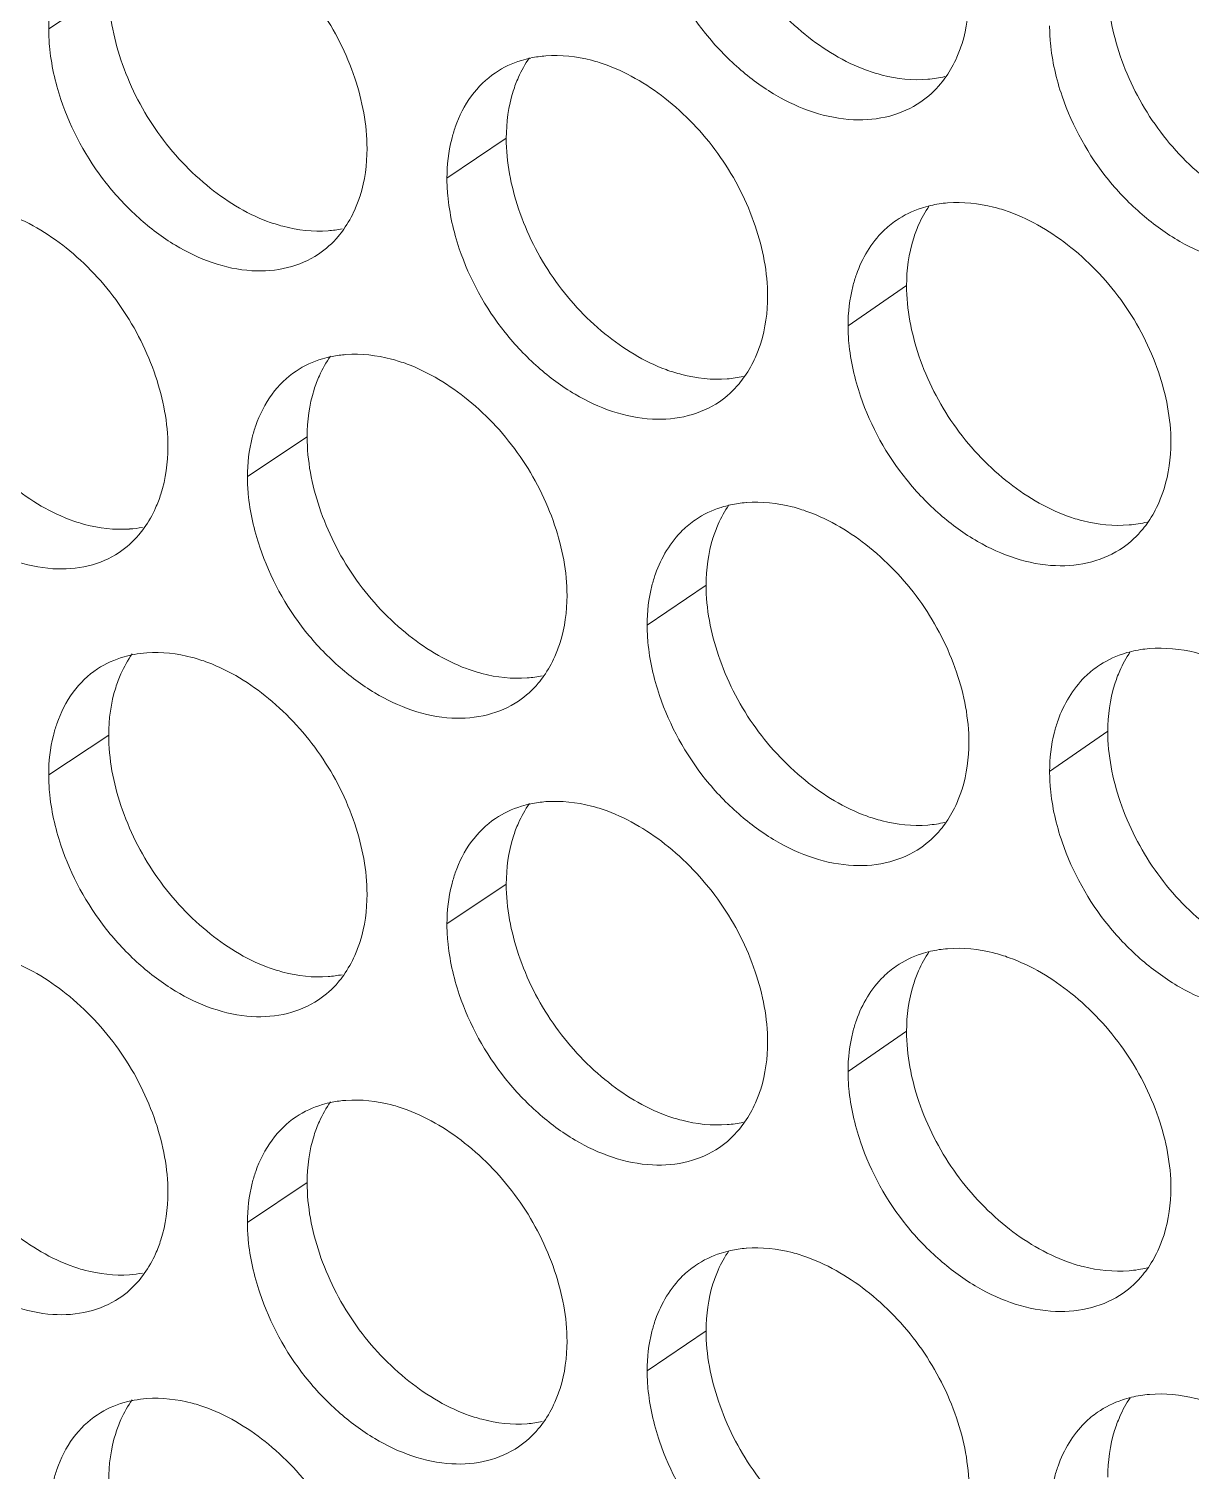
# Model space of a CAD drawing. Header units: millimetres. Extents: x 1177 to 4147, y 93 to 2194.
# Drawn here: x 2640.08 to 2652.35, y 985.82 to 1001.05 of the extents above; entities that cross this region are included whole.
import ezdxf

# ---------------------------------------------------------------- set-up
doc = ezdxf.new("R2010")
doc.units = ezdxf.units.MM
doc.header["$LTSCALE"] = 0.1
doc.layers.get('0').update_dxf_attribs({"lineweight": 13})
doc.layers.add('标注', color=251, linetype='Continuous', lineweight=9)

# ---------------------------------------------------------------- blocks, each defined once
blk = doc.blocks.new('02')
blk.add_open_spline([(4548.28, 1045.99), (4554.858, 1043.548), (4581.824, 1033.861), (4609.182, 1025.277), (4629.995, 1019.371)], degree=3, knots=[0, 0, 0, 0, 0.244897, 1, 1, 1, 1])
at = {"layer": '标注'}
for p, q in [((4541.875, 1021.931), (4540.97, 1021.333)), ((4547.872, 1019.683), (4546.977, 1019.081)), ((4553.91, 1017.462), (4553.027, 1016.856)), ((4544.868, 1015.179), (4543.968, 1014.579)), ((4550.886, 1012.944), (4549.997, 1012.34)), ((4541.875, 1010.681), (4540.97, 1010.083)), ((4541.875, 1010.681), (4540.97, 1010.083)), ((4556.945, 1010.738), (4556.068, 1010.13)), ((4547.872, 1008.433), (4546.977, 1007.831)), ((4547.872, 1008.433), (4546.977, 1007.831)), ((4553.91, 1006.212), (4553.027, 1005.606)), ((4553.91, 1006.212), (4553.027, 1005.606)), ((4544.868, 1003.929), (4543.968, 1003.329)), ((4550.886, 1001.694), (4549.997, 1001.09))]:
    blk.add_line(p, q, dxfattribs=at)
for centre, radius, start, end in [((4548.6, 1019.171), 1.76, 94.3009, 101.6849), ((4554.092, 1022.331), 1.763, 274.5012, 282.9601), ((4554.669, 1016.938), 1.776, 94.5239, 102.8809), ((4545.059, 1020.021), 1.738, 274.1654, 281.1515), ((4545.582, 1014.673), 1.752, 94.1885, 101.0843), ((4551.07, 1017.804), 1.755, 274.3898, 282.359), ((4551.629, 1012.426), 1.768, 94.4127, 102.2837), ((4542.068, 1015.515), 1.73, 274.0522, 280.545), ((4542.574, 1010.183), 1.743, 94.0754, 100.4818), ((4542.574, 1010.183), 1.743, 94.0754, 100.4818), ((4548.059, 1013.284), 1.746, 274.2779, 281.7562), ((4548.6, 1007.921), 1.76, 94.3009, 101.6849), ((4548.6, 1007.921), 1.76, 94.3009, 101.6849), ((4554.092, 1011.081), 1.763, 274.5012, 282.9601), ((4554.669, 1005.688), 1.776, 94.5239, 102.8809), ((4554.669, 1005.688), 1.776, 94.5239, 102.8809), ((4545.059, 1008.771), 1.738, 274.1654, 281.1515), ((4545.059, 1008.771), 1.738, 274.1654, 281.1515), ((4545.582, 1003.423), 1.752, 94.1885, 101.0843), ((4551.07, 1006.554), 1.755, 274.3898, 282.359), ((4551.07, 1006.554), 1.755, 274.3898, 282.359), ((4551.629, 1001.176), 1.768, 94.4127, 102.2837), ((4542.068, 1004.265), 1.73, 274.0522, 280.545), ((4542.574, 998.933), 1.743, 94.0754, 100.4818), ((4548.059, 1002.034), 1.746, 274.2779, 281.7562)]:
    blk.add_arc(centre, radius, start, end, dxfattribs=at)
for points, knots in [([(4550.886, 1024.194), (4550.886, 1023.835), (4551.032, 1023.088), (4551.549, 1022.067), (4552.323, 1021.228), (4552.969, 1020.832), (4553.305, 1020.71)], [0, 0, 0, 0, 0.241622, 0.501159, 0.760144, 1, 1, 1, 1]), ([(4545.772, 1019.529), (4545.772, 1019.889), (4545.626, 1020.636), (4545.112, 1021.658), (4544.343, 1022.501), (4543.701, 1022.902), (4543.368, 1023.027)], [0, 0, 0, 0, 0.241786, 0.501627, 0.760712, 1, 1, 1, 1]), ([(4550.184, 1022.528), (4550.338, 1022.072), (4550.695, 1021.422), (4551.358, 1020.732), (4552.068, 1020.207), (4552.881, 1019.917), (4553.652, 1019.988), (4553.984, 1020.134), (4554.126, 1020.232)], [0, 0, 0, 0, 0.280322, 0.420487, 0.555043, 0.793636, 0.899726, 1, 1, 1, 1]), ([(4541.093, 1022.102), (4541.073, 1022.043), (4540.999, 1021.794), (4540.97, 1021.531), (4540.97, 1021.333)], [0, 0, 0, 0, 0.239402, 1, 1, 1, 1]), ([(4556.945, 1021.988), (4556.945, 1021.629), (4557.093, 1020.882), (4557.613, 1019.863), (4558.393, 1019.028), (4559.043, 1018.636), (4559.38, 1018.515)], [0, 0, 0, 0, 0.241314, 0.500547, 0.759571, 1, 1, 1, 1]), ([(4541.875, 1021.931), (4541.875, 1021.572), (4542.02, 1020.824), (4542.531, 1019.801), (4543.296, 1018.956), (4543.936, 1018.555), (4544.269, 1018.43)], [0, 0, 0, 0, 0.24209, 0.502088, 0.761013, 1, 1, 1, 1]), ([(4554.668, 1020.905), (4554.698, 1020.973), (4554.808, 1021.266), (4554.85, 1021.582), (4554.85, 1021.819)], [0, 0, 0, 0, 0.238095, 1, 1, 1, 1]), ([(4540.97, 1021.333), (4540.97, 1021.247), (4540.987, 1020.886), (4541.068, 1020.53), (4541.154, 1020.27)], [0, 0, 0, 0, 0.239627, 1, 1, 1, 1]), ([(4556.068, 1021.38), (4556.068, 1021.293), (4556.086, 1020.933), (4556.167, 1020.578), (4556.256, 1020.318)], [0, 0, 0, 0, 0.239836, 1, 1, 1, 1]), ([(4548.244, 1020.894), (4548.195, 1020.884), (4548.007, 1020.836), (4547.827, 1020.753), (4547.707, 1020.672)], [0, 0, 0, 0, 0.255291, 1, 1, 1, 1]), ([(4549.392, 1020.786), (4549.315, 1020.814), (4549.017, 1020.908), (4548.698, 1020.943), (4548.468, 1020.926)], [0, 0, 0, 0, 0.264101, 1, 1, 1, 1]), ([(4547.707, 1020.672), (4547.569, 1020.578), (4547.318, 1020.331), (4547.161, 1020.019), (4547.102, 1019.852)], [0, 0, 0, 0, 0.485902, 1, 1, 1, 1]), ([(4551.814, 1017.299), (4551.814, 1017.658), (4551.667, 1018.405), (4551.148, 1019.426), (4550.374, 1020.265), (4549.727, 1020.662), (4549.392, 1020.786)], [0, 0, 0, 0, 0.241473, 0.501006, 0.760131, 1, 1, 1, 1]), ([(4553.305, 1020.71), (4553.382, 1020.682), (4553.681, 1020.589), (4554, 1020.555), (4554.23, 1020.573)], [0, 0, 0, 0, 0.263742, 1, 1, 1, 1]), ([(4548.055, 1020.603), (4548.025, 1020.534), (4547.914, 1020.24), (4547.872, 1019.922), (4547.872, 1019.683)], [0, 0, 0, 0, 0.23765, 1, 1, 1, 1]), ([(4554.126, 1020.232), (4554.237, 1020.309), (4554.372, 1020.434), (4554.481, 1020.579), (4554.507, 1020.617)], [0, 0, 0, 0, 0.745554, 1, 1, 1, 1]), ([(4541.154, 1020.27), (4541.306, 1019.815), (4541.657, 1019.167), (4542.309, 1018.473), (4543.006, 1017.943), (4543.806, 1017.643), (4544.569, 1017.702), (4544.899, 1017.842), (4545.04, 1017.936)], [0, 0, 0, 0, 0.281468, 0.421967, 0.556662, 0.794843, 0.900382, 1, 1, 1, 1]), ([(4556.256, 1020.318), (4556.412, 1019.861), (4556.774, 1019.211), (4557.443, 1018.523), (4558.006, 1018.116), (4558.601, 1017.847), (4559.198, 1017.741), (4559.76, 1017.797), (4560.093, 1017.949), (4560.235, 1018.049)], [0, 0, 0, 0, 0.27906, 0.418751, 0.552974, 0.678194, 0.793225, 0.899482, 1, 1, 1, 1]), ([(4547.102, 1019.852), (4547.082, 1019.793), (4547.007, 1019.542), (4546.977, 1019.279), (4546.977, 1019.081)], [0, 0, 0, 0, 0.2396, 1, 1, 1, 1]), ([(4547.872, 1019.683), (4547.872, 1019.323), (4548.018, 1018.576), (4548.532, 1017.555), (4549.303, 1016.714), (4549.948, 1016.316), (4550.282, 1016.193)], [0, 0, 0, 0, 0.241777, 0.501467, 0.760433, 1, 1, 1, 1]), ([(4545.587, 1018.606), (4545.618, 1018.674), (4545.729, 1018.969), (4545.772, 1019.289), (4545.772, 1019.529)], [0, 0, 0, 0, 0.237534, 1, 1, 1, 1]), ([(4546.977, 1019.081), (4546.977, 1018.994), (4546.995, 1018.634), (4547.076, 1018.278), (4547.163, 1018.018)], [0, 0, 0, 0, 0.23971, 1, 1, 1, 1]), ([(4555.459, 1018.572), (4555.381, 1018.601), (4555.08, 1018.693), (4554.76, 1018.727), (4554.529, 1018.708)], [0, 0, 0, 0, 0.26382, 1, 1, 1, 1]), ([(4542.768, 1015.03), (4542.768, 1015.39), (4542.622, 1016.137), (4542.109, 1017.16), (4541.344, 1018.005), (4540.704, 1018.407), (4540.371, 1018.533)], [0, 0, 0, 0, 0.241944, 0.50194, 0.761004, 1, 1, 1, 1]), ([(4554.273, 1018.669), (4554.226, 1018.658), (4554.042, 1018.608), (4553.868, 1018.524), (4553.752, 1018.444)], [0, 0, 0, 0, 0.254929, 1, 1, 1, 1]), ([(4557.897, 1015.097), (4557.897, 1015.456), (4557.749, 1016.203), (4557.227, 1017.222), (4556.446, 1018.058), (4555.796, 1018.451), (4555.459, 1018.572)], [0, 0, 0, 0, 0.241164, 0.500391, 0.759555, 1, 1, 1, 1]), ([(4544.269, 1018.43), (4544.346, 1018.402), (4544.641, 1018.307), (4544.957, 1018.27), (4545.185, 1018.287)], [0, 0, 0, 0, 0.264165, 1, 1, 1, 1]), ([(4545.04, 1017.936), (4545.15, 1018.01), (4545.285, 1018.132), (4545.394, 1018.273), (4545.42, 1018.31)], [0, 0, 0, 0, 0.745425, 1, 1, 1, 1]), ([(4553.752, 1018.444), (4553.684, 1018.397), (4553.42, 1018.179), (4553.239, 1017.872), (4553.154, 1017.629)], [0, 0, 0, 0, 0.242946, 1, 1, 1, 1]), ([(4554.092, 1018.376), (4554.062, 1018.308), (4553.953, 1018.016), (4553.91, 1017.7), (4553.91, 1017.462)], [0, 0, 0, 0, 0.238023, 1, 1, 1, 1]), ([(4547.163, 1018.018), (4547.317, 1017.562), (4547.672, 1016.913), (4548.331, 1016.222), (4549.037, 1015.695), (4549.845, 1015.402), (4550.614, 1015.468), (4550.945, 1015.613), (4551.087, 1015.709)], [0, 0, 0, 0, 0.280702, 0.420977, 0.555579, 0.794035, 0.899943, 1, 1, 1, 1]), ([(4553.154, 1017.629), (4553.133, 1017.57), (4553.057, 1017.319), (4553.027, 1017.055), (4553.027, 1016.856)], [0, 0, 0, 0, 0.2398, 1, 1, 1, 1]), ([(4538.893, 1017.441), (4538.893, 1017.081), (4539.037, 1016.334), (4539.546, 1015.309), (4540.308, 1014.463), (4540.946, 1014.061), (4541.278, 1013.935)], [0, 0, 0, 0, 0.242248, 0.5024, 0.761305, 1, 1, 1, 1]), ([(4553.91, 1017.462), (4553.91, 1017.103), (4554.057, 1016.357), (4554.576, 1015.337), (4555.352, 1014.499), (4556.001, 1014.106), (4556.337, 1013.984)], [0, 0, 0, 0, 0.241468, 0.500853, 0.759857, 1, 1, 1, 1]), ([(4551.63, 1016.381), (4551.661, 1016.449), (4551.771, 1016.743), (4551.814, 1017.06), (4551.814, 1017.299)], [0, 0, 0, 0, 0.237909, 1, 1, 1, 1]), ([(4553.027, 1016.856), (4553.027, 1016.77), (4553.045, 1016.41), (4553.127, 1016.054), (4553.215, 1015.794)], [0, 0, 0, 0, 0.239793, 1, 1, 1, 1]), ([(4545.245, 1016.392), (4545.196, 1016.382), (4545.005, 1016.336), (4544.822, 1016.253), (4544.701, 1016.171)], [0, 0, 0, 0, 0.255479, 1, 1, 1, 1]), ([(4546.375, 1016.278), (4546.298, 1016.306), (4546, 1016.401), (4545.683, 1016.437), (4545.454, 1016.42)], [0, 0, 0, 0, 0.264244, 1, 1, 1, 1]), ([(4544.701, 1016.171), (4544.561, 1016.078), (4544.309, 1015.83), (4544.151, 1015.516), (4544.092, 1015.348)], [0, 0, 0, 0, 0.485545, 1, 1, 1, 1]), ([(4545.053, 1016.101), (4545.022, 1016.033), (4544.911, 1015.738), (4544.868, 1015.419), (4544.868, 1015.179)], [0, 0, 0, 0, 0.237462, 1, 1, 1, 1]), ([(4548.788, 1012.785), (4548.788, 1013.145), (4548.641, 1013.892), (4548.125, 1014.914), (4547.353, 1015.755), (4546.709, 1016.153), (4546.375, 1016.278)], [0, 0, 0, 0, 0.241629, 0.501316, 0.760421, 1, 1, 1, 1]), ([(4550.282, 1016.193), (4550.359, 1016.165), (4550.657, 1016.071), (4550.975, 1016.036), (4551.205, 1016.054)], [0, 0, 0, 0, 0.263881, 1, 1, 1, 1]), ([(4551.087, 1015.709), (4551.198, 1015.785), (4551.332, 1015.91), (4551.441, 1016.053), (4551.467, 1016.091)], [0, 0, 0, 0, 0.745511, 1, 1, 1, 1]), ([(4538.166, 1015.782), (4538.317, 1015.327), (4538.665, 1014.679), (4539.314, 1013.984), (4540.007, 1013.453), (4540.802, 1013.15), (4541.563, 1013.204), (4541.891, 1013.342), (4542.032, 1013.435)], [0, 0, 0, 0, 0.281854, 0.422466, 0.557209, 0.795252, 0.900604, 1, 1, 1, 1]), ([(4553.215, 1015.794), (4553.37, 1015.338), (4553.729, 1014.688), (4554.396, 1013.999), (4555.11, 1013.475), (4555.927, 1013.189), (4556.701, 1013.264), (4557.033, 1013.413), (4557.175, 1013.512)], [0, 0, 0, 0, 0.279944, 0.419999, 0.55451, 0.793241, 0.899512, 1, 1, 1, 1]), ([(4544.092, 1015.348), (4544.072, 1015.289), (4543.997, 1015.039), (4543.968, 1014.777), (4543.968, 1014.579)], [0, 0, 0, 0, 0.239501, 1, 1, 1, 1]), ([(4542.582, 1014.106), (4542.613, 1014.174), (4542.725, 1014.47), (4542.768, 1014.789), (4542.768, 1015.03)], [0, 0, 0, 0, 0.237376, 1, 1, 1, 1]), ([(4544.868, 1015.179), (4544.868, 1014.819), (4545.014, 1014.072), (4545.526, 1013.049), (4546.294, 1012.206), (4546.937, 1011.807), (4547.27, 1011.683)], [0, 0, 0, 0, 0.241933, 0.501777, 0.760722, 1, 1, 1, 1]), ([(4557.715, 1014.186), (4557.745, 1014.254), (4557.854, 1014.545), (4557.897, 1014.86), (4557.897, 1015.097)], [0, 0, 0, 0, 0.23828, 1, 1, 1, 1]), ([(4543.968, 1014.579), (4543.968, 1014.492), (4543.986, 1014.132), (4544.066, 1013.775), (4544.154, 1013.515)], [0, 0, 0, 0, 0.239668, 1, 1, 1, 1]), ([(4551.253, 1014.153), (4551.205, 1014.143), (4551.02, 1014.094), (4550.843, 1014.01), (4550.724, 1013.929)], [0, 0, 0, 0, 0.255107, 1, 1, 1, 1]), ([(4552.42, 1014.05), (4552.343, 1014.079), (4552.043, 1014.172), (4551.724, 1014.207), (4551.493, 1014.188)], [0, 0, 0, 0, 0.26396, 1, 1, 1, 1]), ([(4541.278, 1013.935), (4541.354, 1013.906), (4541.649, 1013.81), (4541.964, 1013.773), (4542.191, 1013.789)], [0, 0, 0, 0, 0.264309, 1, 1, 1, 1]), ([(4550.724, 1013.929), (4550.656, 1013.882), (4550.391, 1013.665), (4550.209, 1013.356), (4550.123, 1013.112)], [0, 0, 0, 0, 0.242752, 1, 1, 1, 1]), ([(4554.85, 1010.569), (4554.85, 1010.929), (4554.703, 1011.675), (4554.182, 1012.695), (4553.405, 1013.533), (4552.756, 1013.928), (4552.42, 1014.05)], [0, 0, 0, 0, 0.241318, 0.500698, 0.759842, 1, 1, 1, 1]), ([(4556.337, 1013.984), (4556.415, 1013.956), (4556.715, 1013.864), (4557.035, 1013.831), (4557.266, 1013.85)], [0, 0, 0, 0, 0.263604, 1, 1, 1, 1]), ([(4557.175, 1013.512), (4557.287, 1013.589), (4557.422, 1013.716), (4557.531, 1013.862), (4557.557, 1013.9)], [0, 0, 0, 0, 0.745595, 1, 1, 1, 1]), ([(4542.032, 1013.435), (4542.142, 1013.508), (4542.277, 1013.629), (4542.386, 1013.769), (4542.412, 1013.806)], [0, 0, 0, 0, 0.74538, 1, 1, 1, 1]), ([(4551.068, 1013.861), (4551.038, 1013.793), (4550.928, 1013.499), (4550.886, 1013.183), (4550.886, 1012.944)], [0, 0, 0, 0, 0.237837, 1, 1, 1, 1]), ([(4544.154, 1013.515), (4544.306, 1013.06), (4544.659, 1012.411), (4545.315, 1011.719), (4546.016, 1011.191), (4546.82, 1010.894), (4547.586, 1010.956), (4547.916, 1011.099), (4548.058, 1011.194)], [0, 0, 0, 0, 0.281084, 0.421471, 0.556119, 0.794437, 0.900161, 1, 1, 1, 1]), ([(4550.123, 1013.112), (4550.102, 1013.053), (4550.027, 1012.802), (4549.997, 1012.539), (4549.997, 1012.34)], [0, 0, 0, 0, 0.2397, 1, 1, 1, 1]), ([(4550.886, 1012.944), (4550.886, 1012.585), (4551.032, 1011.838), (4551.549, 1010.817), (4552.323, 1009.978), (4552.969, 1009.582), (4553.305, 1009.46)], [0, 0, 0, 0, 0.241622, 0.501159, 0.760144, 1, 1, 1, 1]), ([(4548.603, 1011.865), (4548.634, 1011.933), (4548.745, 1012.228), (4548.788, 1012.546), (4548.788, 1012.785)], [0, 0, 0, 0, 0.237722, 1, 1, 1, 1]), ([(4549.997, 1012.34), (4549.997, 1012.253), (4550.015, 1011.893), (4550.096, 1011.537), (4550.184, 1011.278)], [0, 0, 0, 0, 0.239751, 1, 1, 1, 1]), ([(4543.368, 1011.777), (4543.291, 1011.806), (4542.995, 1011.901), (4542.678, 1011.938), (4542.45, 1011.922)], [0, 0, 0, 0, 0.264388, 1, 1, 1, 1]), ([(4543.368, 1011.777), (4543.291, 1011.806), (4542.995, 1011.901), (4542.678, 1011.938), (4542.45, 1011.922)], [0, 0, 0, 0, 0.264388, 1, 1, 1, 1]), ([(4557.303, 1011.942), (4557.256, 1011.931), (4557.076, 1011.879), (4556.904, 1011.795), (4556.789, 1011.715)], [0, 0, 0, 0, 0.254756, 1, 1, 1, 1]), ([(4558.508, 1011.852), (4558.429, 1011.88), (4558.127, 1011.972), (4557.806, 1012.004), (4557.574, 1011.985)], [0, 0, 0, 0, 0.263682, 1, 1, 1, 1]), ([(4542.257, 1011.897), (4542.207, 1011.888), (4542.013, 1011.843), (4541.828, 1011.76), (4541.705, 1011.678)], [0, 0, 0, 0, 0.255672, 1, 1, 1, 1]), ([(4542.257, 1011.897), (4542.207, 1011.888), (4542.013, 1011.843), (4541.828, 1011.76), (4541.705, 1011.678)], [0, 0, 0, 0, 0.255672, 1, 1, 1, 1]), ([(4545.772, 1008.279), (4545.772, 1008.639), (4545.626, 1009.386), (4545.112, 1010.408), (4544.343, 1011.251), (4543.701, 1011.652), (4543.368, 1011.777)], [0, 0, 0, 0, 0.241786, 0.501627, 0.760712, 1, 1, 1, 1]), ([(4545.772, 1008.279), (4545.772, 1008.639), (4545.626, 1009.386), (4545.112, 1010.408), (4544.343, 1011.251), (4543.701, 1011.652), (4543.368, 1011.777)], [0, 0, 0, 0, 0.241786, 0.501627, 0.760712, 1, 1, 1, 1]), ([(4541.705, 1011.678), (4541.564, 1011.585), (4541.31, 1011.336), (4541.152, 1011.021), (4541.093, 1010.852)], [0, 0, 0, 0, 0.485181, 1, 1, 1, 1]), ([(4541.705, 1011.678), (4541.564, 1011.585), (4541.31, 1011.336), (4541.152, 1011.021), (4541.093, 1010.852)], [0, 0, 0, 0, 0.485181, 1, 1, 1, 1]), ([(4542.06, 1011.606), (4542.029, 1011.537), (4541.918, 1011.242), (4541.875, 1010.922), (4541.875, 1010.681)], [0, 0, 0, 0, 0.237286, 1, 1, 1, 1]), ([(4542.06, 1011.606), (4542.029, 1011.537), (4541.918, 1011.242), (4541.875, 1010.922), (4541.875, 1010.681)], [0, 0, 0, 0, 0.237286, 1, 1, 1, 1]), ([(4547.27, 1011.683), (4547.347, 1011.655), (4547.644, 1011.56), (4547.961, 1011.525), (4548.189, 1011.542)], [0, 0, 0, 0, 0.264022, 1, 1, 1, 1]), ([(4548.058, 1011.194), (4548.169, 1011.269), (4548.303, 1011.392), (4548.412, 1011.535), (4548.438, 1011.572)], [0, 0, 0, 0, 0.745468, 1, 1, 1, 1]), ([(4556.789, 1011.715), (4556.722, 1011.668), (4556.461, 1011.451), (4556.28, 1011.145), (4556.195, 1010.904)], [0, 0, 0, 0, 0.243134, 1, 1, 1, 1]), ([(4557.126, 1011.649), (4557.096, 1011.581), (4556.987, 1011.289), (4556.945, 1010.975), (4556.945, 1010.738)], [0, 0, 0, 0, 0.238208, 1, 1, 1, 1]), ([(4550.184, 1011.278), (4550.338, 1010.822), (4550.695, 1010.172), (4551.358, 1009.482), (4552.068, 1008.957), (4552.881, 1008.667), (4553.652, 1008.738), (4553.984, 1008.884), (4554.126, 1008.982)], [0, 0, 0, 0, 0.280322, 0.420487, 0.555043, 0.793636, 0.899726, 1, 1, 1, 1]), ([(4541.093, 1010.852), (4541.073, 1010.793), (4540.999, 1010.544), (4540.97, 1010.281), (4540.97, 1010.083)], [0, 0, 0, 0, 0.239402, 1, 1, 1, 1]), ([(4541.093, 1010.852), (4541.073, 1010.793), (4540.999, 1010.544), (4540.97, 1010.281), (4540.97, 1010.083)], [0, 0, 0, 0, 0.239402, 1, 1, 1, 1]), ([(4556.195, 1010.904), (4556.174, 1010.845), (4556.098, 1010.593), (4556.068, 1010.329), (4556.068, 1010.13)], [0, 0, 0, 0, 0.239901, 1, 1, 1, 1]), ([(4541.875, 1010.681), (4541.875, 1010.322), (4542.02, 1009.574), (4542.531, 1008.551), (4543.296, 1007.706), (4543.936, 1007.305), (4544.269, 1007.18)], [0, 0, 0, 0, 0.24209, 0.502088, 0.761013, 1, 1, 1, 1]), ([(4541.875, 1010.681), (4541.875, 1010.322), (4542.02, 1009.574), (4542.531, 1008.551), (4543.296, 1007.706), (4543.936, 1007.305), (4544.269, 1007.18)], [0, 0, 0, 0, 0.24209, 0.502088, 0.761013, 1, 1, 1, 1]), ([(4556.945, 1010.738), (4556.945, 1010.379), (4557.093, 1009.632), (4557.613, 1008.613), (4558.393, 1007.778), (4559.043, 1007.386), (4559.38, 1007.265)], [0, 0, 0, 0, 0.241314, 0.500547, 0.759571, 1, 1, 1, 1]), ([(4554.668, 1009.655), (4554.698, 1009.723), (4554.808, 1010.016), (4554.85, 1010.332), (4554.85, 1010.569)], [0, 0, 0, 0, 0.238095, 1, 1, 1, 1]), ([(4540.97, 1010.083), (4540.97, 1009.997), (4540.987, 1009.636), (4541.068, 1009.28), (4541.154, 1009.02)], [0, 0, 0, 0, 0.239627, 1, 1, 1, 1]), ([(4540.97, 1010.083), (4540.97, 1009.997), (4540.987, 1009.636), (4541.068, 1009.28), (4541.154, 1009.02)], [0, 0, 0, 0, 0.239627, 1, 1, 1, 1]), ([(4556.068, 1010.13), (4556.068, 1010.043), (4556.086, 1009.683), (4556.167, 1009.328), (4556.256, 1009.068)], [0, 0, 0, 0, 0.239836, 1, 1, 1, 1]), ([(4548.244, 1009.644), (4548.195, 1009.634), (4548.007, 1009.586), (4547.827, 1009.503), (4547.707, 1009.422)], [0, 0, 0, 0, 0.255291, 1, 1, 1, 1]), ([(4548.244, 1009.644), (4548.195, 1009.634), (4548.007, 1009.586), (4547.827, 1009.503), (4547.707, 1009.422)], [0, 0, 0, 0, 0.255291, 1, 1, 1, 1]), ([(4549.392, 1009.536), (4549.315, 1009.564), (4549.017, 1009.658), (4548.698, 1009.693), (4548.468, 1009.676)], [0, 0, 0, 0, 0.264101, 1, 1, 1, 1]), ([(4549.392, 1009.536), (4549.315, 1009.564), (4549.017, 1009.658), (4548.698, 1009.693), (4548.468, 1009.676)], [0, 0, 0, 0, 0.264101, 1, 1, 1, 1]), ([(4547.707, 1009.422), (4547.569, 1009.328), (4547.318, 1009.081), (4547.161, 1008.769), (4547.102, 1008.602)], [0, 0, 0, 0, 0.485902, 1, 1, 1, 1]), ([(4547.707, 1009.422), (4547.569, 1009.328), (4547.318, 1009.081), (4547.161, 1008.769), (4547.102, 1008.602)], [0, 0, 0, 0, 0.485902, 1, 1, 1, 1]), ([(4548.055, 1009.353), (4548.025, 1009.284), (4547.914, 1008.99), (4547.872, 1008.672), (4547.872, 1008.433)], [0, 0, 0, 0, 0.23765, 1, 1, 1, 1]), ([(4548.055, 1009.353), (4548.025, 1009.284), (4547.914, 1008.99), (4547.872, 1008.672), (4547.872, 1008.433)], [0, 0, 0, 0, 0.23765, 1, 1, 1, 1]), ([(4551.814, 1006.049), (4551.814, 1006.408), (4551.667, 1007.155), (4551.148, 1008.176), (4550.374, 1009.015), (4549.727, 1009.412), (4549.392, 1009.536)], [0, 0, 0, 0, 0.241473, 0.501006, 0.760131, 1, 1, 1, 1]), ([(4551.814, 1006.049), (4551.814, 1006.408), (4551.667, 1007.155), (4551.148, 1008.176), (4550.374, 1009.015), (4549.727, 1009.412), (4549.392, 1009.536)], [0, 0, 0, 0, 0.241473, 0.501006, 0.760131, 1, 1, 1, 1]), ([(4553.305, 1009.46), (4553.382, 1009.432), (4553.681, 1009.339), (4554, 1009.305), (4554.23, 1009.323)], [0, 0, 0, 0, 0.263742, 1, 1, 1, 1]), ([(4554.126, 1008.982), (4554.237, 1009.059), (4554.372, 1009.184), (4554.481, 1009.329), (4554.507, 1009.367)], [0, 0, 0, 0, 0.745554, 1, 1, 1, 1]), ([(4541.154, 1009.02), (4541.306, 1008.565), (4541.657, 1007.917), (4542.309, 1007.223), (4543.006, 1006.693), (4543.806, 1006.393), (4544.569, 1006.452), (4544.899, 1006.592), (4545.04, 1006.686)], [0, 0, 0, 0, 0.281468, 0.421967, 0.556662, 0.794843, 0.900382, 1, 1, 1, 1]), ([(4541.154, 1009.02), (4541.306, 1008.565), (4541.657, 1007.917), (4542.309, 1007.223), (4543.006, 1006.693), (4543.806, 1006.393), (4544.569, 1006.452), (4544.899, 1006.592), (4545.04, 1006.686)], [0, 0, 0, 0, 0.281468, 0.421967, 0.556662, 0.794843, 0.900382, 1, 1, 1, 1]), ([(4556.256, 1009.068), (4556.412, 1008.611), (4556.774, 1007.961), (4557.443, 1007.273), (4558.006, 1006.866), (4558.601, 1006.597), (4559.198, 1006.491), (4559.76, 1006.547), (4560.093, 1006.699), (4560.235, 1006.799)], [0, 0, 0, 0, 0.27906, 0.418751, 0.552974, 0.678194, 0.793225, 0.899482, 1, 1, 1, 1]), ([(4547.102, 1008.602), (4547.082, 1008.543), (4547.007, 1008.292), (4546.977, 1008.029), (4546.977, 1007.831)], [0, 0, 0, 0, 0.2396, 1, 1, 1, 1]), ([(4547.102, 1008.602), (4547.082, 1008.543), (4547.007, 1008.292), (4546.977, 1008.029), (4546.977, 1007.831)], [0, 0, 0, 0, 0.2396, 1, 1, 1, 1]), ([(4545.587, 1007.356), (4545.618, 1007.424), (4545.729, 1007.719), (4545.772, 1008.039), (4545.772, 1008.279)], [0, 0, 0, 0, 0.237534, 1, 1, 1, 1]), ([(4545.587, 1007.356), (4545.618, 1007.424), (4545.729, 1007.719), (4545.772, 1008.039), (4545.772, 1008.279)], [0, 0, 0, 0, 0.237534, 1, 1, 1, 1]), ([(4547.872, 1008.433), (4547.872, 1008.073), (4548.018, 1007.326), (4548.532, 1006.305), (4549.303, 1005.464), (4549.948, 1005.066), (4550.282, 1004.943)], [0, 0, 0, 0, 0.241777, 0.501467, 0.760433, 1, 1, 1, 1]), ([(4547.872, 1008.433), (4547.872, 1008.073), (4548.018, 1007.326), (4548.532, 1006.305), (4549.303, 1005.464), (4549.948, 1005.066), (4550.282, 1004.943)], [0, 0, 0, 0, 0.241777, 0.501467, 0.760433, 1, 1, 1, 1]), ([(4546.977, 1007.831), (4546.977, 1007.744), (4546.995, 1007.384), (4547.076, 1007.028), (4547.163, 1006.768)], [0, 0, 0, 0, 0.23971, 1, 1, 1, 1]), ([(4546.977, 1007.831), (4546.977, 1007.744), (4546.995, 1007.384), (4547.076, 1007.028), (4547.163, 1006.768)], [0, 0, 0, 0, 0.23971, 1, 1, 1, 1]), ([(4554.273, 1007.419), (4554.226, 1007.408), (4554.042, 1007.358), (4553.868, 1007.274), (4553.752, 1007.194)], [0, 0, 0, 0, 0.254929, 1, 1, 1, 1]), ([(4554.273, 1007.419), (4554.226, 1007.408), (4554.042, 1007.358), (4553.868, 1007.274), (4553.752, 1007.194)], [0, 0, 0, 0, 0.254929, 1, 1, 1, 1]), ([(4555.459, 1007.322), (4555.381, 1007.351), (4555.08, 1007.443), (4554.76, 1007.477), (4554.529, 1007.458)], [0, 0, 0, 0, 0.26382, 1, 1, 1, 1]), ([(4555.459, 1007.322), (4555.381, 1007.351), (4555.08, 1007.443), (4554.76, 1007.477), (4554.529, 1007.458)], [0, 0, 0, 0, 0.26382, 1, 1, 1, 1]), ([(4542.768, 1003.78), (4542.768, 1004.14), (4542.622, 1004.887), (4542.109, 1005.91), (4541.344, 1006.755), (4540.704, 1007.157), (4540.371, 1007.283)], [0, 0, 0, 0, 0.241944, 0.50194, 0.761004, 1, 1, 1, 1]), ([(4544.269, 1007.18), (4544.346, 1007.152), (4544.641, 1007.057), (4544.957, 1007.02), (4545.185, 1007.037)], [0, 0, 0, 0, 0.264165, 1, 1, 1, 1]), ([(4544.269, 1007.18), (4544.346, 1007.152), (4544.641, 1007.057), (4544.957, 1007.02), (4545.185, 1007.037)], [0, 0, 0, 0, 0.264165, 1, 1, 1, 1]), ([(4553.752, 1007.194), (4553.684, 1007.147), (4553.42, 1006.929), (4553.239, 1006.622), (4553.154, 1006.379)], [0, 0, 0, 0, 0.242946, 1, 1, 1, 1]), ([(4553.752, 1007.194), (4553.684, 1007.147), (4553.42, 1006.929), (4553.239, 1006.622), (4553.154, 1006.379)], [0, 0, 0, 0, 0.242946, 1, 1, 1, 1]), ([(4557.897, 1003.847), (4557.897, 1004.206), (4557.749, 1004.953), (4557.227, 1005.972), (4556.446, 1006.808), (4555.796, 1007.201), (4555.459, 1007.322)], [0, 0, 0, 0, 0.241164, 0.500391, 0.759555, 1, 1, 1, 1]), ([(4557.897, 1003.847), (4557.897, 1004.206), (4557.749, 1004.953), (4557.227, 1005.972), (4556.446, 1006.808), (4555.796, 1007.201), (4555.459, 1007.322)], [0, 0, 0, 0, 0.241164, 0.500391, 0.759555, 1, 1, 1, 1]), ([(4545.04, 1006.686), (4545.15, 1006.76), (4545.285, 1006.882), (4545.394, 1007.023), (4545.42, 1007.06)], [0, 0, 0, 0, 0.745425, 1, 1, 1, 1]), ([(4545.04, 1006.686), (4545.15, 1006.76), (4545.285, 1006.882), (4545.394, 1007.023), (4545.42, 1007.06)], [0, 0, 0, 0, 0.745425, 1, 1, 1, 1]), ([(4554.092, 1007.126), (4554.062, 1007.058), (4553.953, 1006.766), (4553.91, 1006.45), (4553.91, 1006.212)], [0, 0, 0, 0, 0.238023, 1, 1, 1, 1]), ([(4554.092, 1007.126), (4554.062, 1007.058), (4553.953, 1006.766), (4553.91, 1006.45), (4553.91, 1006.212)], [0, 0, 0, 0, 0.238023, 1, 1, 1, 1]), ([(4547.163, 1006.768), (4547.317, 1006.312), (4547.672, 1005.663), (4548.331, 1004.972), (4549.037, 1004.445), (4549.845, 1004.152), (4550.614, 1004.218), (4550.945, 1004.363), (4551.087, 1004.459)], [0, 0, 0, 0, 0.280702, 0.420977, 0.555579, 0.794035, 0.899943, 1, 1, 1, 1]), ([(4547.163, 1006.768), (4547.317, 1006.312), (4547.672, 1005.663), (4548.331, 1004.972), (4549.037, 1004.445), (4549.845, 1004.152), (4550.614, 1004.218), (4550.945, 1004.363), (4551.087, 1004.459)], [0, 0, 0, 0, 0.280702, 0.420977, 0.555579, 0.794035, 0.899943, 1, 1, 1, 1]), ([(4553.154, 1006.379), (4553.133, 1006.32), (4553.057, 1006.069), (4553.027, 1005.805), (4553.027, 1005.606)], [0, 0, 0, 0, 0.2398, 1, 1, 1, 1]), ([(4553.154, 1006.379), (4553.133, 1006.32), (4553.057, 1006.069), (4553.027, 1005.805), (4553.027, 1005.606)], [0, 0, 0, 0, 0.2398, 1, 1, 1, 1]), ([(4538.893, 1006.191), (4538.893, 1005.831), (4539.037, 1005.084), (4539.546, 1004.059), (4540.308, 1003.213), (4540.946, 1002.811), (4541.278, 1002.685)], [0, 0, 0, 0, 0.242248, 0.5024, 0.761305, 1, 1, 1, 1]), ([(4553.91, 1006.212), (4553.91, 1005.853), (4554.057, 1005.107), (4554.576, 1004.087), (4555.352, 1003.249), (4556.001, 1002.856), (4556.337, 1002.734)], [0, 0, 0, 0, 0.241468, 0.500853, 0.759857, 1, 1, 1, 1]), ([(4553.91, 1006.212), (4553.91, 1005.853), (4554.057, 1005.107), (4554.576, 1004.087), (4555.352, 1003.249), (4556.001, 1002.856), (4556.337, 1002.734)], [0, 0, 0, 0, 0.241468, 0.500853, 0.759857, 1, 1, 1, 1]), ([(4551.63, 1005.131), (4551.661, 1005.199), (4551.771, 1005.493), (4551.814, 1005.81), (4551.814, 1006.049)], [0, 0, 0, 0, 0.237909, 1, 1, 1, 1]), ([(4551.63, 1005.131), (4551.661, 1005.199), (4551.771, 1005.493), (4551.814, 1005.81), (4551.814, 1006.049)], [0, 0, 0, 0, 0.237909, 1, 1, 1, 1]), ([(4553.027, 1005.606), (4553.027, 1005.52), (4553.045, 1005.16), (4553.127, 1004.804), (4553.215, 1004.544)], [0, 0, 0, 0, 0.239793, 1, 1, 1, 1]), ([(4553.027, 1005.606), (4553.027, 1005.52), (4553.045, 1005.16), (4553.127, 1004.804), (4553.215, 1004.544)], [0, 0, 0, 0, 0.239793, 1, 1, 1, 1]), ([(4545.245, 1005.142), (4545.196, 1005.132), (4545.005, 1005.086), (4544.822, 1005.003), (4544.701, 1004.921)], [0, 0, 0, 0, 0.255479, 1, 1, 1, 1]), ([(4546.375, 1005.028), (4546.298, 1005.056), (4546, 1005.151), (4545.683, 1005.187), (4545.454, 1005.17)], [0, 0, 0, 0, 0.264244, 1, 1, 1, 1]), ([(4548.788, 1001.535), (4548.788, 1001.895), (4548.641, 1002.642), (4548.125, 1003.664), (4547.353, 1004.505), (4546.709, 1004.903), (4546.375, 1005.028)], [0, 0, 0, 0, 0.241629, 0.501316, 0.760421, 1, 1, 1, 1]), ([(4544.701, 1004.921), (4544.561, 1004.828), (4544.309, 1004.58), (4544.151, 1004.266), (4544.092, 1004.098)], [0, 0, 0, 0, 0.485545, 1, 1, 1, 1]), ([(4545.053, 1004.851), (4545.022, 1004.783), (4544.911, 1004.488), (4544.868, 1004.169), (4544.868, 1003.929)], [0, 0, 0, 0, 0.237462, 1, 1, 1, 1]), ([(4550.282, 1004.943), (4550.359, 1004.915), (4550.657, 1004.821), (4550.975, 1004.786), (4551.205, 1004.804)], [0, 0, 0, 0, 0.263881, 1, 1, 1, 1]), ([(4550.282, 1004.943), (4550.359, 1004.915), (4550.657, 1004.821), (4550.975, 1004.786), (4551.205, 1004.804)], [0, 0, 0, 0, 0.263881, 1, 1, 1, 1]), ([(4551.087, 1004.459), (4551.198, 1004.535), (4551.332, 1004.66), (4551.441, 1004.803), (4551.467, 1004.841)], [0, 0, 0, 0, 0.745511, 1, 1, 1, 1]), ([(4551.087, 1004.459), (4551.198, 1004.535), (4551.332, 1004.66), (4551.441, 1004.803), (4551.467, 1004.841)], [0, 0, 0, 0, 0.745511, 1, 1, 1, 1]), ([(4553.215, 1004.544), (4553.37, 1004.088), (4553.729, 1003.438), (4554.396, 1002.749), (4555.11, 1002.225), (4555.927, 1001.939), (4556.701, 1002.014), (4557.033, 1002.163), (4557.175, 1002.262)], [0, 0, 0, 0, 0.279944, 0.419999, 0.55451, 0.793241, 0.899512, 1, 1, 1, 1]), ([(4553.215, 1004.544), (4553.37, 1004.088), (4553.729, 1003.438), (4554.396, 1002.749), (4555.11, 1002.225), (4555.927, 1001.939), (4556.701, 1002.014), (4557.033, 1002.163), (4557.175, 1002.262)], [0, 0, 0, 0, 0.279944, 0.419999, 0.55451, 0.793241, 0.899512, 1, 1, 1, 1]), ([(4538.166, 1004.532), (4538.317, 1004.077), (4538.665, 1003.429), (4539.314, 1002.734), (4540.007, 1002.203), (4540.802, 1001.9), (4541.563, 1001.954), (4541.891, 1002.092), (4542.032, 1002.185)], [0, 0, 0, 0, 0.281854, 0.422466, 0.557209, 0.795252, 0.900604, 1, 1, 1, 1]), ([(4544.092, 1004.098), (4544.072, 1004.039), (4543.997, 1003.789), (4543.968, 1003.527), (4543.968, 1003.329)], [0, 0, 0, 0, 0.239501, 1, 1, 1, 1]), ([(4544.868, 1003.929), (4544.868, 1003.569), (4545.014, 1002.822), (4545.526, 1001.799), (4546.294, 1000.956), (4546.937, 1000.557), (4547.27, 1000.433)], [0, 0, 0, 0, 0.241933, 0.501777, 0.760722, 1, 1, 1, 1]), ([(4542.582, 1002.856), (4542.613, 1002.924), (4542.725, 1003.22), (4542.768, 1003.539), (4542.768, 1003.78)], [0, 0, 0, 0, 0.237376, 1, 1, 1, 1]), ([(4557.715, 1002.936), (4557.745, 1003.004), (4557.854, 1003.295), (4557.897, 1003.61), (4557.897, 1003.847)], [0, 0, 0, 0, 0.23828, 1, 1, 1, 1]), ([(4557.715, 1002.936), (4557.745, 1003.004), (4557.854, 1003.295), (4557.897, 1003.61), (4557.897, 1003.847)], [0, 0, 0, 0, 0.23828, 1, 1, 1, 1]), ([(4543.968, 1003.329), (4543.968, 1003.242), (4543.986, 1002.882), (4544.066, 1002.525), (4544.154, 1002.265)], [0, 0, 0, 0, 0.239668, 1, 1, 1, 1]), ([(4551.253, 1002.903), (4551.205, 1002.893), (4551.02, 1002.844), (4550.843, 1002.76), (4550.724, 1002.679)], [0, 0, 0, 0, 0.255107, 1, 1, 1, 1]), ([(4552.42, 1002.8), (4552.343, 1002.829), (4552.043, 1002.922), (4551.724, 1002.957), (4551.493, 1002.938)], [0, 0, 0, 0, 0.26396, 1, 1, 1, 1]), ([(4554.85, 999.319), (4554.85, 999.679), (4554.703, 1000.425), (4554.182, 1001.445), (4553.405, 1002.283), (4552.756, 1002.678), (4552.42, 1002.8)], [0, 0, 0, 0, 0.241318, 0.500698, 0.759842, 1, 1, 1, 1]), ([(4541.278, 1002.685), (4541.354, 1002.656), (4541.649, 1002.56), (4541.964, 1002.523), (4542.191, 1002.539)], [0, 0, 0, 0, 0.264309, 1, 1, 1, 1]), ([(4550.724, 1002.679), (4550.656, 1002.632), (4550.391, 1002.415), (4550.209, 1002.106), (4550.123, 1001.862)], [0, 0, 0, 0, 0.242752, 1, 1, 1, 1]), ([(4551.068, 1002.611), (4551.038, 1002.543), (4550.928, 1002.249), (4550.886, 1001.933), (4550.886, 1001.694)], [0, 0, 0, 0, 0.237837, 1, 1, 1, 1]), ([(4556.337, 1002.734), (4556.415, 1002.706), (4556.715, 1002.614), (4557.035, 1002.581), (4557.266, 1002.6)], [0, 0, 0, 0, 0.263604, 1, 1, 1, 1]), ([(4556.337, 1002.734), (4556.415, 1002.706), (4556.715, 1002.614), (4557.035, 1002.581), (4557.266, 1002.6)], [0, 0, 0, 0, 0.263604, 1, 1, 1, 1]), ([(4557.175, 1002.262), (4557.287, 1002.339), (4557.422, 1002.466), (4557.531, 1002.612), (4557.557, 1002.65)], [0, 0, 0, 0, 0.745595, 1, 1, 1, 1]), ([(4557.175, 1002.262), (4557.287, 1002.339), (4557.422, 1002.466), (4557.531, 1002.612), (4557.557, 1002.65)], [0, 0, 0, 0, 0.745595, 1, 1, 1, 1]), ([(4542.032, 1002.185), (4542.142, 1002.258), (4542.277, 1002.379), (4542.386, 1002.519), (4542.412, 1002.556)], [0, 0, 0, 0, 0.74538, 1, 1, 1, 1]), ([(4544.154, 1002.265), (4544.306, 1001.81), (4544.659, 1001.161), (4545.315, 1000.469), (4546.016, 999.941), (4546.82, 999.644), (4547.586, 999.706), (4547.916, 999.849), (4548.058, 999.944)], [0, 0, 0, 0, 0.281084, 0.421471, 0.556119, 0.794437, 0.900161, 1, 1, 1, 1]), ([(4550.123, 1001.862), (4550.102, 1001.803), (4550.027, 1001.552), (4549.997, 1001.289), (4549.997, 1001.09)], [0, 0, 0, 0, 0.2397, 1, 1, 1, 1]), ([(4548.603, 1000.615), (4548.634, 1000.683), (4548.745, 1000.978), (4548.788, 1001.296), (4548.788, 1001.535)], [0, 0, 0, 0, 0.237722, 1, 1, 1, 1]), ([(4550.886, 1001.694), (4550.886, 1001.335), (4551.032, 1000.588), (4551.549, 999.567), (4552.323, 998.728), (4552.969, 998.332), (4553.305, 998.21)], [0, 0, 0, 0, 0.241622, 0.501159, 0.760144, 1, 1, 1, 1]), ([(4549.997, 1001.09), (4549.997, 1001.003), (4550.015, 1000.643), (4550.096, 1000.287), (4550.184, 1000.028)], [0, 0, 0, 0, 0.239751, 1, 1, 1, 1]), ([(4542.257, 1000.647), (4542.207, 1000.638), (4542.013, 1000.593), (4541.828, 1000.51), (4541.705, 1000.428)], [0, 0, 0, 0, 0.255672, 1, 1, 1, 1]), ([(4543.368, 1000.527), (4543.291, 1000.556), (4542.995, 1000.651), (4542.678, 1000.688), (4542.45, 1000.672)], [0, 0, 0, 0, 0.264388, 1, 1, 1, 1]), ([(4557.303, 1000.692), (4557.256, 1000.681), (4557.076, 1000.629), (4556.904, 1000.545), (4556.789, 1000.465)], [0, 0, 0, 0, 0.254756, 1, 1, 1, 1]), ([(4558.508, 1000.602), (4558.429, 1000.63), (4558.127, 1000.722), (4557.806, 1000.754), (4557.574, 1000.735)], [0, 0, 0, 0, 0.263682, 1, 1, 1, 1]), ([(4541.705, 1000.428), (4541.564, 1000.335), (4541.31, 1000.086), (4541.152, 999.771), (4541.093, 999.602)], [0, 0, 0, 0, 0.485181, 1, 1, 1, 1]), ([(4545.772, 997.029), (4545.772, 997.389), (4545.626, 998.136), (4545.112, 999.158), (4544.343, 1000.001), (4543.701, 1000.402), (4543.368, 1000.527)], [0, 0, 0, 0, 0.241786, 0.501627, 0.760712, 1, 1, 1, 1]), ([(4547.27, 1000.433), (4547.347, 1000.405), (4547.644, 1000.31), (4547.961, 1000.275), (4548.189, 1000.292)], [0, 0, 0, 0, 0.264022, 1, 1, 1, 1]), ([(4556.789, 1000.465), (4556.722, 1000.418), (4556.461, 1000.201), (4556.28, 999.895), (4556.195, 999.654)], [0, 0, 0, 0, 0.243134, 1, 1, 1, 1]), ([(4542.06, 1000.356), (4542.029, 1000.287), (4541.918, 999.992), (4541.875, 999.672), (4541.875, 999.431)], [0, 0, 0, 0, 0.237286, 1, 1, 1, 1]), ([(4548.058, 999.944), (4548.169, 1000.019), (4548.303, 1000.142), (4548.412, 1000.285), (4548.438, 1000.322)], [0, 0, 0, 0, 0.745468, 1, 1, 1, 1]), ([(4557.126, 1000.399), (4557.096, 1000.331), (4556.987, 1000.039), (4556.945, 999.725), (4556.945, 999.488)], [0, 0, 0, 0, 0.238208, 1, 1, 1, 1]), ([(4550.184, 1000.028), (4550.338, 999.572), (4550.695, 998.922), (4551.358, 998.232), (4552.068, 997.707), (4552.881, 997.417), (4553.652, 997.488), (4553.984, 997.634), (4554.126, 997.732)], [0, 0, 0, 0, 0.280322, 0.420487, 0.555043, 0.793636, 0.899726, 1, 1, 1, 1]), ([(4541.093, 999.602), (4541.073, 999.543), (4540.999, 999.294), (4540.97, 999.031), (4540.97, 998.833)], [0, 0, 0, 0, 0.239402, 1, 1, 1, 1]), ([(4556.195, 999.654), (4556.174, 999.595), (4556.098, 999.343), (4556.068, 999.079), (4556.068, 998.88)], [0, 0, 0, 0, 0.239901, 1, 1, 1, 1])]:
    blk.add_open_spline(points, degree=3, knots=knots, dxfattribs=at)
for points in [[(4548.22, 1020.896), (4548.156, 1020.804), (4548.101, 1020.705), (4548.055, 1020.603)], [(4554.507, 1020.617), (4554.569, 1020.707), (4554.623, 1020.804), (4554.668, 1020.905)], [(4545.42, 1018.31), (4545.485, 1018.403), (4545.541, 1018.502), (4545.587, 1018.606)], [(4554.253, 1018.665), (4554.19, 1018.575), (4554.137, 1018.477), (4554.092, 1018.376)], [(4545.22, 1016.397), (4545.155, 1016.305), (4545.099, 1016.205), (4545.053, 1016.101)], [(4551.467, 1016.091), (4551.531, 1016.182), (4551.585, 1016.28), (4551.63, 1016.381)], [(4551.231, 1014.152), (4551.168, 1014.061), (4551.114, 1013.963), (4551.068, 1013.861)], [(4557.557, 1013.9), (4557.618, 1013.99), (4557.671, 1014.086), (4557.715, 1014.186)], [(4542.412, 1013.806), (4542.479, 1013.9), (4542.535, 1014.001), (4542.582, 1014.106)], [(4557.266, 1013.85), (4557.358, 1013.857), (4557.449, 1013.872), (4557.539, 1013.893)], [(4557.284, 1011.935), (4557.223, 1011.845), (4557.17, 1011.749), (4557.126, 1011.649)], [(4557.574, 1011.985), (4557.483, 1011.978), (4557.392, 1011.964), (4557.303, 1011.942)], [(4542.23, 1011.905), (4542.163, 1011.812), (4542.107, 1011.711), (4542.06, 1011.606)], [(4542.23, 1011.905), (4542.163, 1011.812), (4542.107, 1011.711), (4542.06, 1011.606)], [(4548.438, 1011.572), (4548.503, 1011.664), (4548.558, 1011.763), (4548.603, 1011.865)], [(4548.22, 1009.646), (4548.156, 1009.554), (4548.101, 1009.455), (4548.055, 1009.353)], [(4548.22, 1009.646), (4548.156, 1009.554), (4548.101, 1009.455), (4548.055, 1009.353)], [(4554.507, 1009.367), (4554.569, 1009.457), (4554.623, 1009.554), (4554.668, 1009.655)], [(4554.253, 1007.415), (4554.19, 1007.325), (4554.137, 1007.227), (4554.092, 1007.126)], [(4554.253, 1007.415), (4554.19, 1007.325), (4554.137, 1007.227), (4554.092, 1007.126)], [(4545.42, 1007.06), (4545.485, 1007.153), (4545.541, 1007.252), (4545.587, 1007.356)], [(4545.42, 1007.06), (4545.485, 1007.153), (4545.541, 1007.252), (4545.587, 1007.356)], [(4545.22, 1005.147), (4545.155, 1005.055), (4545.099, 1004.955), (4545.053, 1004.851)], [(4551.467, 1004.841), (4551.531, 1004.932), (4551.585, 1005.03), (4551.63, 1005.131)], [(4551.467, 1004.841), (4551.531, 1004.932), (4551.585, 1005.03), (4551.63, 1005.131)], [(4542.412, 1002.556), (4542.479, 1002.65), (4542.535, 1002.751), (4542.582, 1002.856)], [(4551.231, 1002.902), (4551.168, 1002.811), (4551.114, 1002.713), (4551.068, 1002.611)], [(4557.557, 1002.65), (4557.618, 1002.74), (4557.671, 1002.836), (4557.715, 1002.936)], [(4557.557, 1002.65), (4557.618, 1002.74), (4557.671, 1002.836), (4557.715, 1002.936)], [(4557.266, 1002.6), (4557.358, 1002.607), (4557.449, 1002.622), (4557.539, 1002.643)], [(4557.266, 1002.6), (4557.358, 1002.607), (4557.449, 1002.622), (4557.539, 1002.643)], [(4542.23, 1000.655), (4542.163, 1000.562), (4542.107, 1000.461), (4542.06, 1000.356)], [(4557.284, 1000.685), (4557.223, 1000.595), (4557.17, 1000.499), (4557.126, 1000.399)], [(4557.574, 1000.735), (4557.483, 1000.728), (4557.392, 1000.714), (4557.303, 1000.692)], [(4548.438, 1000.322), (4548.503, 1000.414), (4548.558, 1000.513), (4548.603, 1000.615)]]:
    blk.add_open_spline(points, degree=3, dxfattribs=at)

msp = doc.modelspace()

# ---------------------------------------------------------------- block references
at = {"xscale": 0.7, "yscale": 0.7, "zscale": 0.7}
msp.add_blockref('02', (-538.391, 286.112), dxfattribs=at)

doc.saveas('drawing.dxf')
